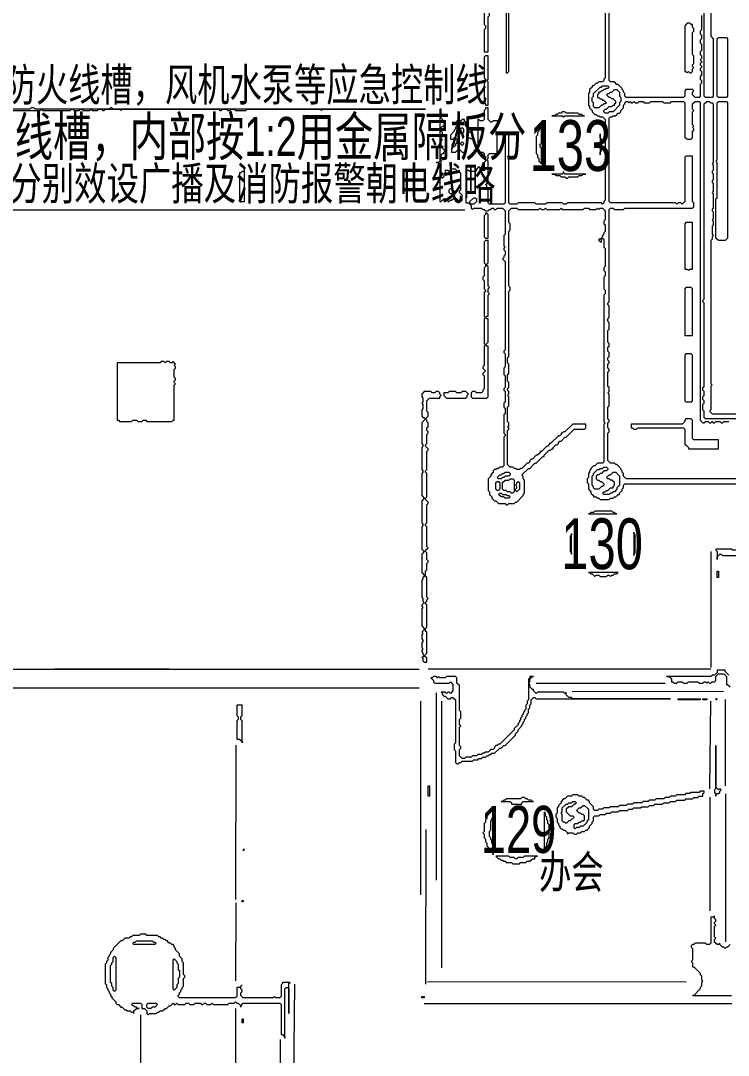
# Model space of a CAD drawing. Extents: x 25 to 4929, y 26 to 3478.
# Drawn here: x 2657 to 3200, y 1209 to 2004 of the extents above; entities that cross this region are included whole.
import ezdxf

# ---------------------------------------------------------------- set-up
doc = ezdxf.new("R2010")
doc.units = 0
for name, color, linetype, lineweight in [('OCR_TEXT', 6, 'Continuous', 0), ('TRACE_CURVE', 6, 'Continuous', 0), ('TRACE_STRAIGHT', 5, 'Continuous', 0), ('TRACE_TEXT_SYMBOL', 6, 'Continuous', 0)]:
    doc.layers.add(name, color=color, linetype=linetype, lineweight=lineweight)
doc.styles.add('wqy-unicode', font='wqy-unicode.lff')

msp = doc.modelspace()

# ---------------------------------------------------------------- linework, layer by layer
at = {"layer": 'TRACE_CURVE', "color": 6}
for points in [[(3184, 2069), (3186, 2069), (3187, 2068), (3187, 2060), (3188, 2059), (3188, 2058), (3187, 2057), (3187, 2053), (3188, 2052), (3187, 2051), (3187, 2048), (3188, 2047), (3188, 2046), (3187, 2045), (3187, 1992), (3189, 1990), (3189, 1946), (3188, 1945), (3183, 1945), (3182, 1946), (3182, 2067)], [(3192, 1990), (3193, 1991), (3199, 1991), (3200, 1990), (3200, 1946), (3199, 1945), (3193, 1945), (3192, 1946)], [(3103, 1953), (3104, 1954), (3108, 1954), (3109, 1953), (3108, 1952), (3107, 1952), (3106, 1951), (3105, 1951), (3104, 1950), (3103, 1950), (3102, 1949), (3101, 1949), (3101, 1948), (3100, 1947), (3100, 1945), (3101, 1945), (3102, 1944), (3103, 1944), (3104, 1943), (3105, 1943), (3107, 1941), (3106, 1940), (3105, 1940), (3104, 1939), (3103, 1939), (3101, 1937), (3098, 1937), (3097, 1938), (3097, 1941), (3096, 1942), (3096, 1945), (3097, 1946), (3097, 1948), (3102, 1953)], [(3113, 1951), (3115, 1951), (3117, 1949), (3117, 1946), (3118, 1945), (3118, 1942), (3117, 1941), (3117, 1939), (3112, 1934), (3109, 1934), (3108, 1933), (3106, 1933), (3105, 1934), (3105, 1935), (3106, 1936), (3107, 1936), (3109, 1938), (3111, 1938), (3112, 1939), (3113, 1939), (3113, 1940), (3114, 1941), (3114, 1942), (3112, 1944), (3111, 1944), (3110, 1945), (3109, 1945), (3107, 1947), (3108, 1948), (3109, 1948), (3110, 1949), (3111, 1949)], [(3192, 1941), (3193, 1942), (3199, 1942), (3200, 1941), (3200, 1837), (3198, 1835), (3193, 1835), (3191, 1837), (3191, 1867), (3192, 1868), (3192, 1895), (3191, 1896), (3192, 1897)], [(3005, 1868), (3006, 1868), (3007, 1867), (3007, 1865), (3005, 1863), (3003, 1863), (3002, 1864), (3002, 1865)], [(3028, 1656), (3029, 1657), (3032, 1657), (3033, 1656), (3033, 1655), (3032, 1654), (3029, 1654), (3028, 1653), (3027, 1653), (3026, 1652), (3024, 1652), (3023, 1653), (3025, 1655), (3026, 1655), (3027, 1656)], [(3104, 1660), (3105, 1661), (3107, 1661), (3108, 1660), (3108, 1659), (3107, 1658), (3105, 1658), (3103, 1656), (3102, 1656), (3101, 1655), (3100, 1655), (3099, 1654), (3099, 1652), (3100, 1651), (3101, 1651), (3102, 1650), (3103, 1650), (3105, 1648), (3105, 1647), (3104, 1646), (3103, 1646), (3101, 1644), (3098, 1644), (3097, 1645), (3097, 1646), (3096, 1647), (3096, 1654), (3097, 1655), (3097, 1656), (3100, 1659), (3101, 1659), (3102, 1660)], [(3112, 1657), (3114, 1657), (3117, 1654), (3117, 1647), (3115, 1645), (3115, 1644), (3113, 1642), (3112, 1642), (3111, 1641), (3110, 1641), (3109, 1640), (3105, 1640), (3104, 1641), (3105, 1642), (3106, 1642), (3107, 1643), (3108, 1643), (3110, 1645), (3112, 1645), (3112, 1646), (3113, 1647), (3113, 1649), (3111, 1651), (3110, 1651), (3109, 1652), (3108, 1652), (3107, 1653), (3109, 1655), (3110, 1655)], [(3022, 1649), (3023, 1650), (3024, 1650), (3025, 1649), (3025, 1644), (3024, 1643), (3023, 1643), (3022, 1644)], [(3032, 1651), (3033, 1652), (3035, 1652), (3036, 1651), (3036, 1642), (3035, 1641), (3034, 1641), (3033, 1642), (3031, 1642), (3030, 1643), (3028, 1643), (3027, 1644), (3027, 1649), (3029, 1651)], [(3038, 1649), (3039, 1650), (3040, 1649), (3040, 1644), (3038, 1642), (3037, 1643), (3037, 1644), (3038, 1645), (3038, 1646), (3037, 1647), (3038, 1648)], [(3024, 1640), (3025, 1641), (3026, 1641), (3027, 1640), (3030, 1640), (3031, 1639), (3032, 1639), (3033, 1638), (3032, 1637), (3029, 1637), (3028, 1638), (3026, 1638)]]:
    msp.add_lwpolyline(points, close=True, dxfattribs=at)
for points in [[(3106, 2063), (3106, 1960), (3105, 1959), (3105, 1958), (3104, 1957), (3101, 1957), (3100, 1956), (3099, 1956), (3097, 1954), (3096, 1954), (3096, 1953), (3094, 1951), (3094, 1949), (3093, 1948), (3093, 1939), (3094, 1938), (3094, 1937), (3096, 1935), (3096, 1934), (3098, 1932), (3099, 1932), (3100, 1931), (3101, 1931), (3102, 1930), (3104, 1930), (3106, 1928), (3106, 1866), (3105, 1865), (3105, 1864), (3104, 1863), (3103, 1864), (3077, 1864), (3076, 1863), (3074, 1863)], [(3180, 1962), (3179, 1961), (3179, 1959), (3180, 1958), (3180, 1956), (3179, 1955), (3179, 1946), (3178, 1945), (3175, 1945), (3173, 1947), (3173, 1949), (3174, 1950), (3173, 1951), (3168, 1951), (3167, 1950), (3167, 1946), (3166, 1945), (3122, 1945), (3121, 1946), (3121, 1948), (3120, 1949), (3120, 1950), (3119, 1951), (3119, 1952), (3116, 1955), (3115, 1955), (3113, 1957), (3110, 1957), (3109, 1958), (3109, 2063)], [(3180, 2008), (3180, 1997), (3179, 1996), (3179, 1994), (3180, 1993), (3180, 1990), (3179, 1989), (3179, 1987), (3180, 1986), (3180, 1981), (3179, 1980), (3179, 1978), (3180, 1977), (3180, 1975), (3179, 1974), (3180, 1973), (3180, 1972), (3179, 1971), (3179, 1970), (3180, 1969), (3180, 1968), (3179, 1967), (3179, 1966), (3180, 1965), (3180, 1962)], [(3109, 1929), (3110, 1930), (3111, 1930), (3112, 1931), (3114, 1931), (3116, 1933), (3117, 1933), (3118, 1934), (3118, 1935), (3120, 1937), (3120, 1939), (3121, 1940), (3121, 1941), (3122, 1942), (3123, 1942), (3124, 1941), (3125, 1942), (3126, 1941), (3127, 1941), (3128, 1942), (3129, 1941), (3131, 1941), (3132, 1942), (3135, 1942), (3136, 1941), (3140, 1941), (3141, 1942), (3150, 1942), (3151, 1941), (3156, 1941), (3157, 1942), (3166, 1942), (3167, 1941), (3167, 1914), (3168, 1914), (3169, 1913), (3172, 1913), (3173, 1914), (3173, 1919), (3174, 1920), (3174, 1921), (3173, 1922), (3174, 1923), (3173, 1924), (3173, 1934), (3174, 1935), (3173, 1936), (3173, 1940), (3175, 1942), (3178, 1942), (3179, 1941), (3179, 1697), (3181, 1695), (3182, 1695), (3183, 1696), (3185, 1696), (3186, 1695), (3187, 1695), (3188, 1696), (3189, 1695), (3190, 1695), (3191, 1696), (3194, 1696), (3195, 1695)], [(3276, 1698), (3183, 1698), (3182, 1699), (3182, 1704), (3181, 1705), (3181, 1709), (3182, 1710), (3182, 1712), (3181, 1713), (3181, 1715), (3182, 1716), (3182, 1719), (3181, 1720), (3181, 1722), (3182, 1723), (3182, 1787), (3181, 1788), (3181, 1789), (3182, 1790), (3182, 1940), (3184, 1942), (3186, 1942), (3187, 1941), (3188, 1941), (3189, 1940), (3189, 1895), (3188, 1894), (3189, 1893), (3189, 1889), (3188, 1888), (3188, 1887), (3189, 1886), (3189, 1882), (3188, 1881), (3188, 1880), (3189, 1879), (3189, 1873), (3188, 1872), (3189, 1871), (3189, 1860), (3188, 1859), (3188, 1858), (3189, 1857)], [(3074, 1863), (3073, 1864), (3061, 1864), (3060, 1863), (3053, 1863), (3052, 1864), (3039, 1864), (3038, 1863), (3033, 1863), (3032, 1864), (3032, 1917), (3031, 1918), (3030, 1918), (3029, 1917), (3029, 1864), (3028, 1863), (3017, 1863), (3016, 1864), (3016, 1875), (3015, 1876), (3015, 1877), (3014, 1878), (3015, 1879), (3016, 1879), (3016, 1896), (3015, 1897), (3016, 1898), (3016, 1901), (3017, 1902), (3023, 1902), (3023, 1918), (3022, 1919), (3022, 1922), (3024, 1924), (3024, 1926), (3023, 1927), (3020, 1927), (3019, 1926), (3018, 1926), (3016, 1928), (3016, 1937), (3014, 1937), (3014, 1936), (3013, 1935), (3013, 1928), (3012, 1927), (3010, 1927), (3009, 1928), (3008, 1928), (3008, 1904), (3009, 1903), (3009, 1902), (3010, 1902), (3011, 1903), (3012, 1903), (3013, 1902), (3013, 1899), (3014, 1898), (3014, 1896), (3013, 1895), (3013, 1891), (3014, 1890), (3013, 1889), (3011, 1889)], [(3108, 1666), (3108, 1687), (3109, 1688), (3109, 1690), (3108, 1691), (3108, 1695), (3109, 1696), (3109, 1697), (3108, 1698), (3108, 1707), (3109, 1708), (3109, 1717), (3108, 1718), (3109, 1719), (3109, 1722), (3108, 1723), (3108, 1734), (3109, 1735), (3109, 1736), (3108, 1737), (3108, 1740), (3109, 1741), (3109, 1742), (3108, 1743), (3108, 1745), (3109, 1746), (3109, 1749), (3108, 1750), (3108, 1753), (3109, 1754), (3109, 1756), (3108, 1757), (3108, 1766), (3109, 1767), (3109, 1772), (3108, 1773), (3108, 1775), (3109, 1776), (3109, 1785), (3108, 1786), (3108, 1787), (3109, 1788), (3109, 1859), (3110, 1860), (3112, 1860), (3113, 1859), (3120, 1859), (3121, 1860), (3173, 1860), (3174, 1861), (3174, 1864), (3173, 1865), (3173, 1900), (3168, 1900), (3167, 1899), (3167, 1865), (3165, 1863), (3164, 1864), (3162, 1864), (3161, 1863), (3160, 1864), (3110, 1864), (3109, 1865), (3109, 1929)], [(3011, 1889), (3010, 1890), (3010, 1891), (3009, 1892), (3007, 1890), (3007, 1889), (3006, 1888), (3002, 1888), (3001, 1889), (3000, 1889), (2999, 1888), (2999, 1864), (3001, 1864), (3003, 1862), (3003, 1860), (3004, 1859), (3005, 1860), (3011, 1860), (3012, 1859), (3013, 1859), (3014, 1858), (3016, 1858), (3017, 1859), (3018, 1859), (3019, 1860), (3020, 1860), (3021, 1859), (3022, 1859), (3023, 1860), (3027, 1860), (3029, 1858), (3029, 1840), (3028, 1839), (3028, 1831), (3029, 1830), (3028, 1829), (3028, 1828), (3029, 1827), (3029, 1824), (3028, 1823), (3028, 1822), (3027, 1821), (3029, 1819), (3029, 1751), (3028, 1750), (3028, 1749), (3029, 1748), (3029, 1738), (3028, 1737), (3028, 1732), (3029, 1731), (3029, 1722), (3028, 1721), (3028, 1720), (3029, 1719), (3029, 1711), (3028, 1710), (3028, 1707), (3029, 1706), (3029, 1702), (3028, 1701), (3028, 1687), (3029, 1686), (3029, 1685)], [(3073, 1687), (3072, 1687), (3072, 1686), (3071, 1685), (3070, 1685), (3064, 1679), (3063, 1679), (3063, 1678), (3062, 1677), (3061, 1677), (3057, 1673), (3056, 1673), (3056, 1672), (3054, 1670), (3053, 1670), (3050, 1667), (3049, 1667), (3048, 1666), (3048, 1665), (3047, 1664), (3046, 1664), (3042, 1660), (3041, 1660), (3040, 1659), (3038, 1659), (3037, 1660), (3036, 1660), (3035, 1661), (3033, 1661), (3031, 1663), (3031, 1689), (3032, 1690), (3032, 1691), (3031, 1692), (3032, 1693), (3032, 1695), (3031, 1696), (3031, 1707), (3032, 1708), (3032, 1715), (3031, 1716), (3032, 1717), (3032, 1719), (3031, 1720), (3031, 1721), (3032, 1722), (3032, 1726), (3031, 1727), (3031, 1732), (3032, 1733), (3032, 1740), (3031, 1741), (3031, 1745), (3032, 1746), (3032, 1796), (3033, 1797), (3033, 1799), (3032, 1800), (3032, 1842), (3033, 1843), (3033, 1848), (3032, 1849), (3032, 1858), (3034, 1860)], [(3034, 1860), (3038, 1860), (3039, 1859), (3055, 1859), (3056, 1860), (3057, 1859), (3059, 1859), (3060, 1860), (3061, 1859), (3071, 1859), (3072, 1860), (3073, 1859), (3089, 1859), (3090, 1860), (3093, 1860), (3094, 1859), (3099, 1859), (3100, 1860), (3101, 1859), (3102, 1860), (3104, 1860), (3106, 1858), (3106, 1851), (3105, 1850), (3105, 1848), (3106, 1847), (3106, 1842), (3105, 1841), (3105, 1840), (3104, 1839), (3104, 1838), (3102, 1836), (3101, 1836), (3101, 1835), (3102, 1834), (3103, 1834), (3103, 1836), (3104, 1837), (3105, 1836), (3105, 1830), (3106, 1829), (3106, 1815), (3105, 1814), (3105, 1812), (3106, 1811), (3106, 1808), (3105, 1807), (3105, 1798), (3106, 1797), (3106, 1794), (3105, 1793), (3105, 1696), (3106, 1695), (3105, 1694), (3105, 1665), (3104, 1664), (3100, 1664), (3098, 1662), (3097, 1662), (3095, 1660), (3095, 1659), (3094, 1658), (3094, 1657), (3093, 1656)], [(3189, 1857), (3189, 1852), (3188, 1851), (3189, 1850), (3189, 1847), (3188, 1846), (3188, 1840), (3189, 1839), (3188, 1838), (3188, 1836), (3187, 1835), (3187, 1725), (3188, 1724), (3187, 1723), (3187, 1705), (3186, 1704), (3188, 1702), (3304, 1702)], [(2967, 1719), (2965, 1717), (2965, 1715), (2966, 1714), (2966, 1711), (2965, 1710), (2966, 1709), (2966, 1706), (2965, 1705), (2965, 1700), (2966, 1699), (2967, 1699), (2968, 1698), (2965, 1695), (2965, 1679), (2966, 1678), (2966, 1677), (2965, 1676), (2965, 1659), (2966, 1658), (2966, 1657), (2965, 1656), (2965, 1639), (2967, 1637), (2965, 1635), (2965, 1618), (2966, 1617), (2966, 1616), (2965, 1615), (2965, 1598), (2967, 1596), (2965, 1594), (2965, 1580), (2967, 1578), (2967, 1577), (2966, 1576), (2966, 1575), (2965, 1574), (2965, 1561), (2966, 1560), (2966, 1558), (2967, 1557), (2965, 1555), (2965, 1554), (2966, 1553), (2965, 1552), (2965, 1539), (2967, 1537), (2967, 1536), (2965, 1534), (2966, 1533), (2965, 1532), (2965, 1529), (2966, 1528), (2966, 1527), (2965, 1526), (2965, 1522), (2966, 1521), (2965, 1520), (2965, 1519), (2966, 1518), (2966, 1517), (2967, 1516), (2966, 1515)], [(2970, 1700), (2970, 1703), (2969, 1704), (2969, 1712), (2971, 1714), (2979, 1714), (2979, 1715), (2980, 1716), (2979, 1717), (2979, 1718), (2978, 1719), (2976, 1719), (2975, 1718), (2973, 1718), (2972, 1719), (2967, 1719)], [(2966, 1515), (2965, 1515), (2966, 1514), (2966, 1512), (2967, 1511), (2969, 1511), (2969, 1514), (2967, 1516), (2969, 1518), (2969, 1534), (2968, 1535), (2968, 1537), (2969, 1538), (2969, 1555), (2968, 1556), (2968, 1557), (2969, 1558), (2969, 1559), (2970, 1560), (2969, 1561), (2969, 1576), (2968, 1577), (2968, 1581), (2969, 1582), (2969, 1587), (2970, 1588), (2970, 1589), (2969, 1590), (2969, 1595), (2968, 1596), (2968, 1597), (2970, 1599), (2969, 1600), (2969, 1615), (2968, 1616), (2968, 1617), (2969, 1618), (2969, 1632), (2970, 1633), (2970, 1634), (2968, 1636), (2968, 1637), (2969, 1638), (2969, 1656), (2968, 1657), (2968, 1658), (2969, 1659), (2969, 1673), (2970, 1674), (2970, 1675), (2968, 1677), (2968, 1678), (2969, 1679), (2969, 1686), (2970, 1687), (2970, 1688), (2969, 1689), (2969, 1691), (2970, 1692), (2970, 1695), (2969, 1696), (2969, 1697), (2968, 1698), (2970, 1700)], [(3029, 1685), (3028, 1684), (3028, 1662), (3027, 1661), (3025, 1661), (3024, 1660), (3023, 1660), (3022, 1659), (3021, 1659), (3020, 1658), (3020, 1657), (3018, 1655), (3018, 1654), (3016, 1652), (3016, 1643), (3017, 1642), (3017, 1640), (3019, 1638), (3019, 1637), (3021, 1635), (3022, 1635), (3024, 1633), (3029, 1633), (3030, 1632), (3031, 1632), (3032, 1633), (3036, 1633), (3037, 1634), (3038, 1634), (3043, 1639), (3043, 1640), (3044, 1641), (3044, 1651), (3043, 1652), (3043, 1654), (3042, 1655), (3047, 1660), (3048, 1660), (3052, 1664), (3053, 1664), (3058, 1669), (3059, 1669), (3059, 1670), (3063, 1674), (3064, 1674), (3065, 1675), (3066, 1675), (3066, 1676), (3068, 1678), (3069, 1678), (3070, 1679), (3070, 1680), (3071, 1681), (3072, 1681), (3075, 1684), (3076, 1684), (3082, 1690), (3090, 1690), (3091, 1691), (3091, 1694), (3081, 1694), (3075, 1688), (3074, 1688), (3073, 1687)], [(3195, 1695), (3196, 1695), (3197, 1696), (3201, 1696)], [(3306, 1652), (3122, 1652), (3120, 1654), (3120, 1656), (3119, 1657), (3119, 1658), (3118, 1659), (3118, 1660), (3115, 1663), (3114, 1663), (3113, 1664), (3110, 1664), (3108, 1666)], [(3093, 1656), (3093, 1653), (3092, 1652), (3092, 1649), (3093, 1648), (3093, 1644), (3095, 1642), (3095, 1641), (3097, 1639), (3097, 1638), (3099, 1638), (3100, 1637), (3101, 1637), (3102, 1636), (3109, 1636), (3110, 1637), (3112, 1637), (3113, 1638), (3114, 1638), (3116, 1640), (3117, 1640), (3117, 1641), (3119, 1643), (3119, 1644), (3120, 1645), (3120, 1647), (3121, 1648), (3227, 1648)]]:
    msp.add_lwpolyline(points, dxfattribs=at)
at = {"layer": 'TRACE_STRAIGHT', "color": 5}
for p, q in [((2646.88, 1858.62), (2998.13, 1858.65)), ((3187, 1596), (3187, 1507)), ((2573.12, 1505.62), (2963.12, 1505.65)), ((2683, 1506), (2771, 1506)), ((2970, 1506), (3187, 1506)), ((3053, 1495), (3152, 1495)), ((2559.38, 1491.33), (2963.13, 1491.43)), ((2976.25, 1343.62), (2976.39, 1487.37)), ((3080.62, 1488.55), (3196.88, 1488.65)), ((2964.35, 1332.38), (2964.37, 1481.13)), ((2980.47, 1276.12), (2980.58, 1481.12)), ((3186.26, 1413.63), (3187.21, 1481.14)), ((3198.31, 1416.12), (3198.32, 1482.38)), ((2822.35, 1328.62), (2822.4, 1447.38)), ((3186.41, 1407.38), (3186.43, 1319.87)), ((3198.28, 1409.87), (3198.31, 1296.12)), ((2968.26, 1263.62), (2968.41, 1382.38)), ((2822.32, 1266.12), (2822.38, 1326.13)), ((2969.38, 1265.77), (3168.14, 1265.52)), ((2866.44, 1168.62), (2867.58, 1263.65)), ((2966.88, 1248.63), (3203.12, 1248.63)), ((2822.26, 1104.87), (2822.28, 1244.88)), ((2749, 1240), (2749, 1124)), ((2856.31, 1221.13), (2856.4, 1158.62))]:
    msp.add_line(p, q, dxfattribs=at)
at = {"layer": 'TRACE_TEXT_SYMBOL', "color": 6}
for points in [[(3030, 2065), (3029, 2064), (3029, 2063), (3030, 2062), (3030, 2042), (3029, 2041), (3029, 2040), (3030, 2039), (3030, 2033), (3029, 2032), (3029, 2031), (3030, 2030), (3030, 1964), (3031, 1964), (3032, 1965), (3032, 2029), (3033, 2030), (3033, 2031), (3032, 2032), (3032, 2060), (3033, 2061), (3033, 2063), (3031, 2065)], [(3014, 2018), (3013, 2017), (3013, 2001), (3014, 2000), (3014, 1998), (3013, 1997), (3013, 1980), (3016, 1980), (3016, 2007), (3017, 2008), (3017, 2012), (3016, 2013), (3016, 2018)], [(3169, 2002), (3167, 2000), (3167, 1965), (3168, 1965), (3169, 1964), (3170, 1965), (3171, 1964), (3172, 1964), (3173, 1965), (3173, 1967), (3174, 1968), (3173, 1969), (3173, 1970), (3174, 1971), (3174, 1977), (3173, 1978), (3173, 1995), (3174, 1996), (3174, 1998), (3173, 1999), (3173, 2001), (3172, 2001), (3171, 2002)], [(3014, 1977), (3013, 1976), (3013, 1960), (3014, 1959), (3014, 1957), (3013, 1956), (3013, 1941), (3014, 1940), (3014, 1939), (3016, 1939), (3016, 1957), (3015, 1958), (3016, 1959), (3016, 1977)], [(2979, 1936), (2979, 1896), (2978, 1895), (2976, 1895), (2978, 1895), (2979, 1894), (2979, 1865), (2980, 1865), (2982, 1867), (2984, 1867), (2985, 1866), (2985, 1865), (2986, 1865), (2987, 1866), (2988, 1866), (2990, 1868), (2991, 1868), (2993, 1866), (2993, 1865), (2995, 1865), (2996, 1866), (2996, 1870), (2994, 1872), (2994, 1873), (2995, 1874), (2995, 1887), (2994, 1887), (2991, 1890), (2988, 1890), (2986, 1888), (2985, 1889), (2983, 1889), (2983, 1887), (2982, 1886), (2982, 1884), (2981, 1883), (2980, 1884), (2980, 1901), (2981, 1902), (2982, 1902), (2982, 1903), (2983, 1904), (2980, 1907), (2980, 1914), (2981, 1915), (2981, 1918), (2980, 1919), (2980, 1922), (2981, 1923), (2982, 1923), (2983, 1924), (2983, 1925), (2982, 1926), (2982, 1927), (2980, 1929), (2980, 1936)], [(3073, 1934), (3072, 1933), (3070, 1933), (3069, 1932), (3068, 1932), (3067, 1931), (3065, 1931), (3073, 1931), (3074, 1930), (3075, 1931), (3090, 1931), (3089, 1931), (3088, 1932), (3086, 1932), (3085, 1933), (3076, 1933), (3075, 1934)], [(2996, 1928), (2995, 1927), (2992, 1927), (2992, 1923), (2991, 1922), (2991, 1921), (2990, 1920), (2990, 1919), (2987, 1916), (2987, 1913), (2989, 1913), (2990, 1914), (2991, 1914), (2992, 1913), (2992, 1910), (2991, 1909), (2991, 1908), (2990, 1907), (2989, 1907), (2988, 1906), (2988, 1903), (2991, 1903), (2993, 1905), (2994, 1905), (2996, 1903), (2999, 1903), (2999, 1907), (3000, 1908), (3000, 1913), (3001, 1914), (3002, 1914), (3003, 1913), (3004, 1914), (3004, 1917), (3003, 1918), (3002, 1918), (3001, 1919), (3001, 1920), (3000, 1921), (3000, 1922), (2999, 1923), (2999, 1926), (2998, 1927), (2998, 1928)], [(2996, 1922), (2997, 1921), (2997, 1918), (2996, 1917), (2995, 1917), (2994, 1918), (2994, 1920)], [(3057, 1923), (3056, 1922), (3056, 1921), (3055, 1920), (3055, 1919), (3054, 1918), (3054, 1916), (3053, 1915), (3053, 1902), (3054, 1901), (3054, 1899), (3055, 1898), (3055, 1896), (3057, 1894), (3057, 1906), (3056, 1907), (3056, 1909), (3057, 1910)], [(3102, 1917), (3102, 1901), (3102, 1903), (3103, 1904), (3103, 1913), (3102, 1914)], [(2995, 1910), (2996, 1911), (2997, 1910), (2997, 1909), (2996, 1908), (2995, 1909)], [(2936, 1897), (2937, 1897), (2937, 1896), (2936, 1896)], [(2829, 1889), (2828, 1888), (2827, 1888), (2826, 1887), (2825, 1887), (2825, 1865), (2829, 1865)], [(2953, 1890), (2953, 1865), (2954, 1865), (2954, 1889)], [(2986, 1886), (2987, 1887), (2988, 1886), (2987, 1885)], [(3074, 1888), (3074, 1887), (3073, 1886), (3065, 1886), (3067, 1886), (3068, 1885), (3071, 1885), (3072, 1884), (3075, 1884), (3076, 1883), (3077, 1883), (3078, 1884), (3085, 1884), (3086, 1885), (3088, 1885), (3089, 1886), (3091, 1886), (3075, 1886), (3074, 1887)], [(2986, 1874), (2987, 1875), (2988, 1875), (2990, 1873), (2990, 1872), (2989, 1871), (2987, 1871), (2986, 1872)], [(3014, 1856), (3014, 1855), (3013, 1854), (3013, 1838), (3014, 1837), (3016, 1837), (3016, 1855), (3015, 1856)], [(3168, 1849), (3167, 1848), (3167, 1813), (3169, 1813), (3170, 1812), (3171, 1813), (3173, 1813), (3173, 1849)], [(3014, 1835), (3013, 1834), (3013, 1818), (3014, 1817), (3014, 1815), (3013, 1814), (3013, 1808), (3012, 1807), (3012, 1805), (3013, 1804), (3013, 1798), (3014, 1797), (3014, 1796), (3013, 1795), (3013, 1777), (3014, 1776), (3013, 1775), (3013, 1756), (3014, 1755), (3013, 1754), (3013, 1739), (3012, 1738), (3012, 1737), (3014, 1735), (3012, 1733), (3012, 1732), (3013, 1731), (3013, 1721), (3012, 1720), (3012, 1719), (3011, 1718), (3007, 1718), (3006, 1719), (3004, 1719), (3003, 1718), (3003, 1715), (3004, 1714), (3015, 1714), (3016, 1715), (3016, 1754), (3015, 1754), (3014, 1755), (3016, 1757), (3016, 1775), (3015, 1775), (3014, 1776), (3015, 1777), (3016, 1777), (3016, 1793), (3017, 1794), (3016, 1795), (3016, 1798), (3017, 1799), (3016, 1800), (3016, 1815), (3015, 1816), (3015, 1817), (3016, 1818), (3016, 1835)], [(3168, 1799), (3167, 1798), (3167, 1762), (3173, 1762), (3173, 1798), (3172, 1799)], [(2765, 1742), (2764, 1741), (2731, 1741), (2731, 1697), (2732, 1697), (2733, 1696), (2742, 1696), (2743, 1697), (2746, 1697), (2747, 1696), (2750, 1696), (2751, 1697), (2753, 1697), (2754, 1696), (2773, 1696), (2774, 1697), (2775, 1697), (2775, 1724), (2776, 1725), (2775, 1726), (2775, 1727), (2776, 1728), (2776, 1729), (2775, 1730), (2775, 1736), (2776, 1737), (2776, 1738), (2775, 1739), (2776, 1740), (2774, 1742), (2773, 1741), (2772, 1741), (2771, 1742), (2769, 1742), (2768, 1741), (2767, 1742)], [(3168, 1748), (3167, 1747), (3167, 1712), (3168, 1711), (3172, 1711), (3173, 1712), (3173, 1747), (3172, 1748)], [(2986, 1719), (2985, 1718), (2982, 1718), (2982, 1716), (2984, 1714), (2999, 1714), (3000, 1715), (3000, 1716), (3001, 1717), (2999, 1719), (2996, 1719), (2995, 1718), (2992, 1718), (2991, 1719)], [(3168, 1698), (3167, 1697), (3167, 1696), (3165, 1694), (3126, 1694), (3126, 1691), (3127, 1691), (3128, 1690), (3130, 1690), (3131, 1691), (3166, 1691), (3167, 1690), (3167, 1678), (3168, 1678), (3170, 1676), (3170, 1675), (3193, 1675), (3193, 1682), (3174, 1682), (3173, 1683), (3173, 1697), (3172, 1698)], [(3098, 1627), (3097, 1626), (3095, 1626), (3094, 1625), (3093, 1625), (3115, 1625), (3114, 1625), (3113, 1626), (3112, 1626), (3111, 1627)], [(3080, 1610), (3080, 1609), (3079, 1608), (3079, 1596), (3080, 1595), (3080, 1594)], [(3128, 1611), (3128, 1593), (3128, 1594), (3129, 1595), (3129, 1609), (3128, 1610)], [(3191, 1598), (3191, 1597), (3192, 1596), (3192, 1590), (3192, 1592), (3194, 1594), (3195, 1594), (3196, 1593), (3207, 1593), (3208, 1594), (3209, 1593), (3210, 1593), (3211, 1592), (3211, 1588), (3211, 1597), (3204, 1597), (3203, 1598)], [(3093, 1580), (3094, 1580), (3095, 1579), (3096, 1579), (3098, 1577), (3099, 1578), (3101, 1578), (3102, 1577), (3107, 1577), (3108, 1578), (3109, 1578), (3110, 1577), (3111, 1578), (3112, 1578), (3113, 1579), (3115, 1579), (3116, 1580)], [(3192, 1581), (3193, 1581), (3193, 1576), (3192, 1576)], [(3162, 1483), (3179, 1483), (3179, 1482), (3162, 1482)], [(3181, 1483), (3184, 1483), (3184, 1482), (3181, 1482)], [(3191, 1483), (3191, 1482), (3192, 1483)], [(2823, 1478), (2823, 1470), (2824, 1469), (2824, 1467), (2823, 1466), (2823, 1452), (2825, 1452), (2827, 1450), (2827, 1449), (2827, 1466), (2826, 1467), (2826, 1469), (2827, 1470), (2827, 1478)], [(3191, 1447), (3191, 1414), (3190, 1413), (3190, 1411), (3191, 1410), (3191, 1408), (3191, 1409), (3192, 1410), (3193, 1410), (3194, 1411), (3194, 1412), (3195, 1413), (3194, 1414), (3193, 1413), (3191, 1415)], [(2970, 1416), (2971, 1416), (2971, 1408), (2970, 1408)], [(3020, 1400), (3017, 1397), (3017, 1396), (3016, 1395), (3016, 1394), (3015, 1393), (3015, 1391), (3014, 1390), (3014, 1388), (3013, 1387), (3013, 1381), (3012, 1380), (3013, 1379), (3013, 1376), (3014, 1375), (3014, 1373), (3015, 1372), (3015, 1370), (3016, 1369), (3016, 1368), (3020, 1364), (3020, 1363), (3020, 1371), (3019, 1372), (3019, 1374), (3018, 1375), (3018, 1376), (3017, 1377), (3017, 1381), (3018, 1382), (3018, 1389), (3019, 1390), (3019, 1391), (3020, 1392)], [(3042, 1407), (3041, 1406), (3030, 1406), (3029, 1405), (3028, 1405), (3027, 1404), (3026, 1404), (3033, 1404), (3034, 1403), (3034, 1402), (3042, 1402), (3042, 1403), (3043, 1404), (3051, 1404), (3050, 1404), (3049, 1405), (3047, 1405), (3046, 1406), (3045, 1406), (3044, 1407)], [(3080, 1403), (3081, 1404), (3083, 1404), (3084, 1403), (3083, 1402), (3082, 1402), (3080, 1400), (3078, 1400), (3076, 1398), (3076, 1396), (3079, 1393), (3081, 1393), (3082, 1392), (3079, 1389), (3078, 1389), (3076, 1387), (3075, 1388), (3074, 1388), (3073, 1389), (3073, 1394), (3072, 1395), (3073, 1396), (3073, 1399), (3076, 1402), (3077, 1402), (3078, 1403)], [(3089, 1401), (3090, 1401), (3093, 1398), (3093, 1390), (3092, 1389), (3092, 1388), (3089, 1385), (3087, 1385), (3086, 1384), (3084, 1384), (3083, 1383), (3082, 1384), (3082, 1386), (3083, 1387), (3085, 1387), (3086, 1388), (3087, 1388), (3088, 1389), (3089, 1389), (3090, 1390), (3090, 1393), (3089, 1394), (3088, 1394), (3087, 1395), (3086, 1395), (3084, 1397), (3086, 1399), (3087, 1399)], [(3059, 1396), (3059, 1368), (3060, 1368), (3060, 1369), (3061, 1370), (3061, 1372), (3062, 1373), (3062, 1375), (3063, 1376), (3063, 1386), (3062, 1387), (3062, 1389), (3061, 1390), (3061, 1392), (3060, 1393), (3060, 1395)], [(2828, 1367), (2828, 1366), (2829, 1367)], [(3022, 1362), (3024, 1360), (3025, 1360), (3026, 1359), (3027, 1359), (3028, 1358), (3029, 1358), (3030, 1357), (3034, 1357), (3035, 1356), (3040, 1356), (3041, 1357), (3045, 1357), (3046, 1358), (3048, 1358), (3050, 1360), (3052, 1360), (3052, 1361), (3053, 1362), (3054, 1362), (3044, 1362), (3043, 1361), (3039, 1361), (3038, 1360), (3037, 1360), (3036, 1361), (3033, 1361), (3032, 1362)], [(2827, 1328), (2828, 1328), (2828, 1327), (2827, 1327)], [(2745, 1296), (2746, 1297), (2758, 1297), (2759, 1296), (2760, 1296), (2761, 1295), (2760, 1294), (2744, 1294), (2743, 1295), (2744, 1296)], [(2728, 1284), (2729, 1285), (2730, 1284), (2730, 1259), (2729, 1258), (2728, 1259), (2728, 1261), (2727, 1262), (2727, 1264), (2726, 1265), (2726, 1278), (2727, 1279), (2727, 1280), (2728, 1281)], [(2774, 1282), (2775, 1283), (2777, 1281), (2777, 1280), (2778, 1279), (2778, 1275), (2779, 1274), (2779, 1269), (2778, 1268), (2778, 1264), (2777, 1263), (2777, 1261), (2775, 1259), (2774, 1260)], [(2754, 1248), (2755, 1249), (2761, 1249), (2762, 1248), (2760, 1246), (2758, 1246), (2757, 1245), (2755, 1245), (2754, 1246)], [(2965, 1254), (2967, 1254), (2967, 1253), (2965, 1253)], [(2827, 1237), (2828, 1237), (2828, 1234), (2827, 1234)]]:
    msp.add_lwpolyline(points, close=True, dxfattribs=at)
for points in [[(2616, 1935), (2672, 1935), (2673, 1936), (2674, 1935), (2695, 1935), (2696, 1936), (2697, 1936), (2698, 1935), (2702, 1935), (2703, 1936), (2704, 1936), (2705, 1935), (2710, 1935), (2711, 1936), (2712, 1935), (2716, 1935), (2717, 1936), (2719, 1936), (2720, 1935), (2721, 1935), (2722, 1936), (2733, 1936), (2734, 1935), (2735, 1936), (2809, 1936), (2810, 1935), (2811, 1935), (2812, 1936), (2815, 1936), (2816, 1935), (2818, 1935), (2819, 1936), (2821, 1936), (2822, 1935), (2830, 1935), (2831, 1936), (2887, 1936), (2888, 1935), (2889, 1936), (2968, 1936), (2728, 1936), (2727, 1937), (2726, 1937), (2725, 1936), (2668, 1936), (2667, 1937), (2665, 1937), (2664, 1936), (2626, 1936)], [(3201, 1501), (3198, 1504), (3198, 1505), (3192, 1505), (3192, 1503), (3190, 1501), (3188, 1501), (3187, 1500), (3153, 1500), (3155, 1500), (3157, 1498), (3157, 1496), (3158, 1496), (3159, 1495), (3161, 1495), (3162, 1496), (3165, 1496), (3166, 1495), (3169, 1495), (3170, 1496), (3177, 1496), (3178, 1495), (3181, 1495), (3182, 1496), (3183, 1496), (3184, 1495), (3185, 1496), (3186, 1495), (3187, 1495), (3188, 1496), (3190, 1496), (3191, 1497), (3191, 1500), (3193, 1502), (3197, 1502), (3199, 1500), (3199, 1494), (3200, 1494), (3202, 1492)], [(2974, 1500), (2973, 1499), (2972, 1499), (2974, 1497), (2974, 1496), (2975, 1495), (2986, 1495), (2987, 1496), (2989, 1494), (2989, 1489), (2987, 1487), (2986, 1488), (2985, 1488), (2984, 1487), (2983, 1488), (2980, 1488), (2981, 1487), (2981, 1486), (2982, 1485), (2983, 1485), (2985, 1483), (2987, 1483), (2988, 1484), (2989, 1484), (2991, 1482), (2991, 1449), (2990, 1448), (2990, 1444), (2991, 1443), (2991, 1434), (2992, 1433), (2993, 1433), (2994, 1434), (2995, 1434), (2996, 1435), (3004, 1435), (3005, 1436), (3008, 1436), (3009, 1437), (3011, 1437), (3012, 1438), (3014, 1438), (3015, 1439), (3016, 1439), (3017, 1440), (3018, 1440), (3019, 1441), (3021, 1441), (3025, 1445), (3026, 1445), (3028, 1447), (3029, 1447), (3037, 1455), (3037, 1456), (3039, 1458), (3039, 1459), (3042, 1462), (3042, 1463), (3043, 1464), (3043, 1465), (3044, 1466), (3044, 1467), (3045, 1468), (3045, 1469)], [(3014, 1442), (3013, 1441), (3012, 1441), (3011, 1440), (3008, 1440), (3007, 1439), (3004, 1439), (3003, 1438), (2999, 1438), (2998, 1437), (2996, 1437), (2994, 1439), (2994, 1444), (2995, 1445), (2995, 1446), (2994, 1447), (2994, 1461), (2995, 1462), (2994, 1463), (2994, 1467), (2995, 1468), (2995, 1473), (2994, 1474), (2994, 1493), (2992, 1495), (2992, 1499), (2991, 1500), (2984, 1500), (2983, 1499), (2979, 1499), (2978, 1500), (2977, 1499), (2976, 1500), (2974, 1500)], [(3045, 1469), (3046, 1470), (3046, 1471), (3047, 1472), (3047, 1475), (3048, 1476), (3048, 1478), (3049, 1479), (3049, 1482), (3051, 1484), (3052, 1484), (3053, 1483), (3156, 1483), (3081, 1483), (3080, 1484), (3078, 1484), (3076, 1486), (3076, 1488), (3075, 1487), (3074, 1488), (3054, 1488), (3053, 1487), (3051, 1489), (3051, 1490), (3050, 1490), (3048, 1492), (3048, 1494), (3047, 1495), (3048, 1496), (3048, 1498), (3050, 1500), (3051, 1500), (3048, 1500), (3048, 1499), (3047, 1498), (3047, 1482), (3046, 1481), (3046, 1479), (3045, 1478), (3045, 1475), (3044, 1474), (3044, 1473), (3043, 1472), (3043, 1471), (3042, 1470), (3042, 1469), (3041, 1468), (3041, 1467), (3040, 1466), (3040, 1465), (3039, 1464), (3039, 1463), (3036, 1460), (3036, 1459), (3025, 1448), (3024, 1448), (3023, 1447), (3022, 1447), (3021, 1446), (3021, 1445), (3020, 1444), (3018, 1444), (3016, 1442), (3014, 1442)], [(3179, 1412), (3178, 1411), (3172, 1411), (3171, 1410), (3168, 1410), (3167, 1409), (3161, 1409), (3160, 1408), (3156, 1408), (3155, 1407), (3152, 1407), (3151, 1406), (3145, 1406), (3144, 1405), (3140, 1405), (3139, 1404), (3135, 1404), (3134, 1403), (3128, 1403), (3127, 1402), (3123, 1402), (3122, 1401), (3117, 1401), (3116, 1400), (3110, 1400), (3109, 1399), (3105, 1399), (3104, 1398), (3101, 1398), (3100, 1397), (3098, 1397), (3097, 1398), (3097, 1400), (3094, 1403), (3094, 1404), (3093, 1405), (3092, 1405), (3090, 1407), (3089, 1407), (3088, 1408), (3086, 1408), (3085, 1409), (3081, 1409), (3080, 1408), (3077, 1408), (3075, 1406), (3074, 1406), (3072, 1404), (3072, 1403), (3070, 1401), (3070, 1400), (3069, 1399), (3069, 1395), (3068, 1394), (3068, 1392), (3069, 1391), (3069, 1388), (3070, 1387), (3070, 1386), (3071, 1385), (3071, 1384), (3072, 1383), (3073, 1383), (3074, 1382)], [(3074, 1382), (3075, 1382), (3077, 1380), (3077, 1379), (3078, 1380), (3081, 1380), (3082, 1379), (3084, 1379), (3085, 1380), (3087, 1380), (3088, 1381), (3090, 1381), (3091, 1382), (3092, 1382), (3094, 1384), (3094, 1385), (3096, 1387), (3096, 1388), (3097, 1389), (3097, 1392), (3098, 1393), (3101, 1393), (3102, 1394), (3106, 1394), (3107, 1395), (3110, 1395), (3111, 1396), (3116, 1396), (3117, 1397), (3123, 1397), (3124, 1398), (3127, 1398), (3128, 1399), (3133, 1399), (3134, 1400), (3139, 1400), (3140, 1401), (3143, 1401), (3144, 1402), (3150, 1402), (3151, 1403), (3155, 1403), (3156, 1404), (3160, 1404), (3161, 1405), (3167, 1405), (3168, 1406), (3173, 1406), (3174, 1407), (3177, 1407), (3178, 1408), (3181, 1408), (3181, 1410), (3182, 1411), (3182, 1412), (3179, 1412)], [(3190, 1316), (3189, 1315), (3187, 1315), (3187, 1295), (3186, 1294), (3184, 1294), (3183, 1295), (3175, 1295), (3174, 1294), (3173, 1294), (3172, 1293), (3172, 1292), (3173, 1291), (3173, 1282), (3172, 1281), (3173, 1280), (3173, 1277), (3174, 1277), (3179, 1272), (3179, 1271), (3180, 1270), (3180, 1267), (3181, 1266), (3180, 1265), (3180, 1262), (3179, 1261), (3179, 1260), (3174, 1255), (3173, 1255), (3203, 1255)], [(3199, 1292), (3198, 1291), (3197, 1292), (3196, 1292), (3194, 1294), (3194, 1295), (3193, 1294), (3192, 1294), (3190, 1296), (3190, 1298), (3191, 1299), (3190, 1300), (3190, 1308), (3191, 1309), (3190, 1310), (3190, 1311), (3191, 1312), (3191, 1313), (3190, 1314), (3190, 1316)], [(2749, 1302), (2748, 1301), (2743, 1301), (2742, 1300), (2741, 1300), (2740, 1299), (2737, 1299), (2735, 1297), (2734, 1297), (2728, 1291), (2728, 1290), (2726, 1288), (2726, 1287), (2725, 1286), (2725, 1285), (2724, 1284), (2724, 1282), (2723, 1281), (2723, 1280), (2722, 1279), (2722, 1264), (2723, 1263), (2723, 1261), (2724, 1260), (2724, 1259), (2725, 1258), (2725, 1257), (2726, 1256), (2726, 1255), (2727, 1254), (2727, 1253), (2730, 1250), (2730, 1249), (2731, 1248), (2732, 1248), (2734, 1246), (2735, 1246), (2737, 1244), (2738, 1244), (2739, 1243), (2741, 1243), (2742, 1242), (2743, 1242), (2744, 1241), (2744, 1243), (2746, 1245), (2748, 1245), (2747, 1245), (2746, 1246), (2745, 1246), (2744, 1247), (2743, 1247), (2742, 1248), (2743, 1249), (2749, 1249), (2750, 1248), (2750, 1245), (2752, 1245), (2754, 1243), (2754, 1241), (2755, 1240), (2756, 1241), (2761, 1241), (2762, 1242)], [(2827, 1259), (2826, 1260), (2826, 1262), (2827, 1263), (2825, 1261), (2823, 1261), (2823, 1254), (2822, 1253), (2779, 1253), (2778, 1254), (2778, 1255), (2779, 1256), (2779, 1257), (2780, 1258), (2780, 1259), (2781, 1260), (2781, 1261), (2782, 1262), (2782, 1268), (2783, 1269), (2783, 1270), (2782, 1271), (2782, 1280), (2781, 1281), (2781, 1283), (2779, 1285), (2779, 1287), (2776, 1290), (2776, 1291), (2775, 1292), (2775, 1293), (2774, 1294), (2773, 1294), (2772, 1295), (2771, 1295), (2770, 1296), (2770, 1297), (2769, 1297), (2768, 1298), (2767, 1298), (2766, 1299), (2765, 1299), (2764, 1300), (2763, 1300), (2762, 1301), (2754, 1301), (2753, 1302), (2749, 1302)], [(3202, 1294), (3200, 1292), (3199, 1292)], [(2762, 1242), (2763, 1242), (2764, 1243), (2766, 1243), (2768, 1245), (2769, 1245), (2771, 1247), (2772, 1247), (2774, 1249), (2775, 1248), (2776, 1248), (2777, 1249), (2778, 1248), (2783, 1248), (2784, 1249), (2786, 1249), (2787, 1248), (2790, 1248), (2791, 1249), (2795, 1249), (2796, 1248), (2797, 1248), (2798, 1249), (2799, 1249), (2800, 1248), (2803, 1248), (2804, 1249), (2805, 1248), (2816, 1248), (2817, 1249), (2821, 1249), (2822, 1250), (2823, 1249), (2824, 1249), (2826, 1247), (2826, 1246), (2826, 1247), (2828, 1249), (2856, 1249), (2857, 1248), (2857, 1225), (2858, 1225), (2860, 1223), (2860, 1222), (2860, 1260), (2861, 1261), (2862, 1261), (2863, 1260), (2863, 1241), (2863, 1264), (2864, 1265), (2858, 1265), (2858, 1264), (2857, 1263), (2857, 1254), (2856, 1253), (2853, 1253), (2852, 1254), (2851, 1253), (2828, 1253), (2826, 1255), (2826, 1257), (2827, 1258), (2827, 1259)]]:
    msp.add_lwpolyline(points, dxfattribs=at)

# ---------------------------------------------------------------- texts
at = {"layer": 'OCR_TEXT', "color": 6, "style": 'wqy-unicode', "width": 0.72}
for s, height, p in [('100x100防火线槽，风机水泵等应急控制线', 25.2336, (2550.7, 1942.26)), ('400x100防火线槽，内部按1:2用金属隔板分', 29.9488, (2482.94, 1900.06)), ('133', 39.088, (3047.81, 1888.52)), ('梁底效设，分别效设广播及消防报警朝电线略', 25.3413, (2523.81, 1866.28)), ('130', 39.046, (3072.23, 1582.52)), ('129', 36.156, (3010.34, 1364.48)), ('办会', 25.308, (3055.07, 1337.18))]:
    msp.add_text(s, height=height, dxfattribs=at).set_placement(p)

doc.saveas('drawing.dxf')
